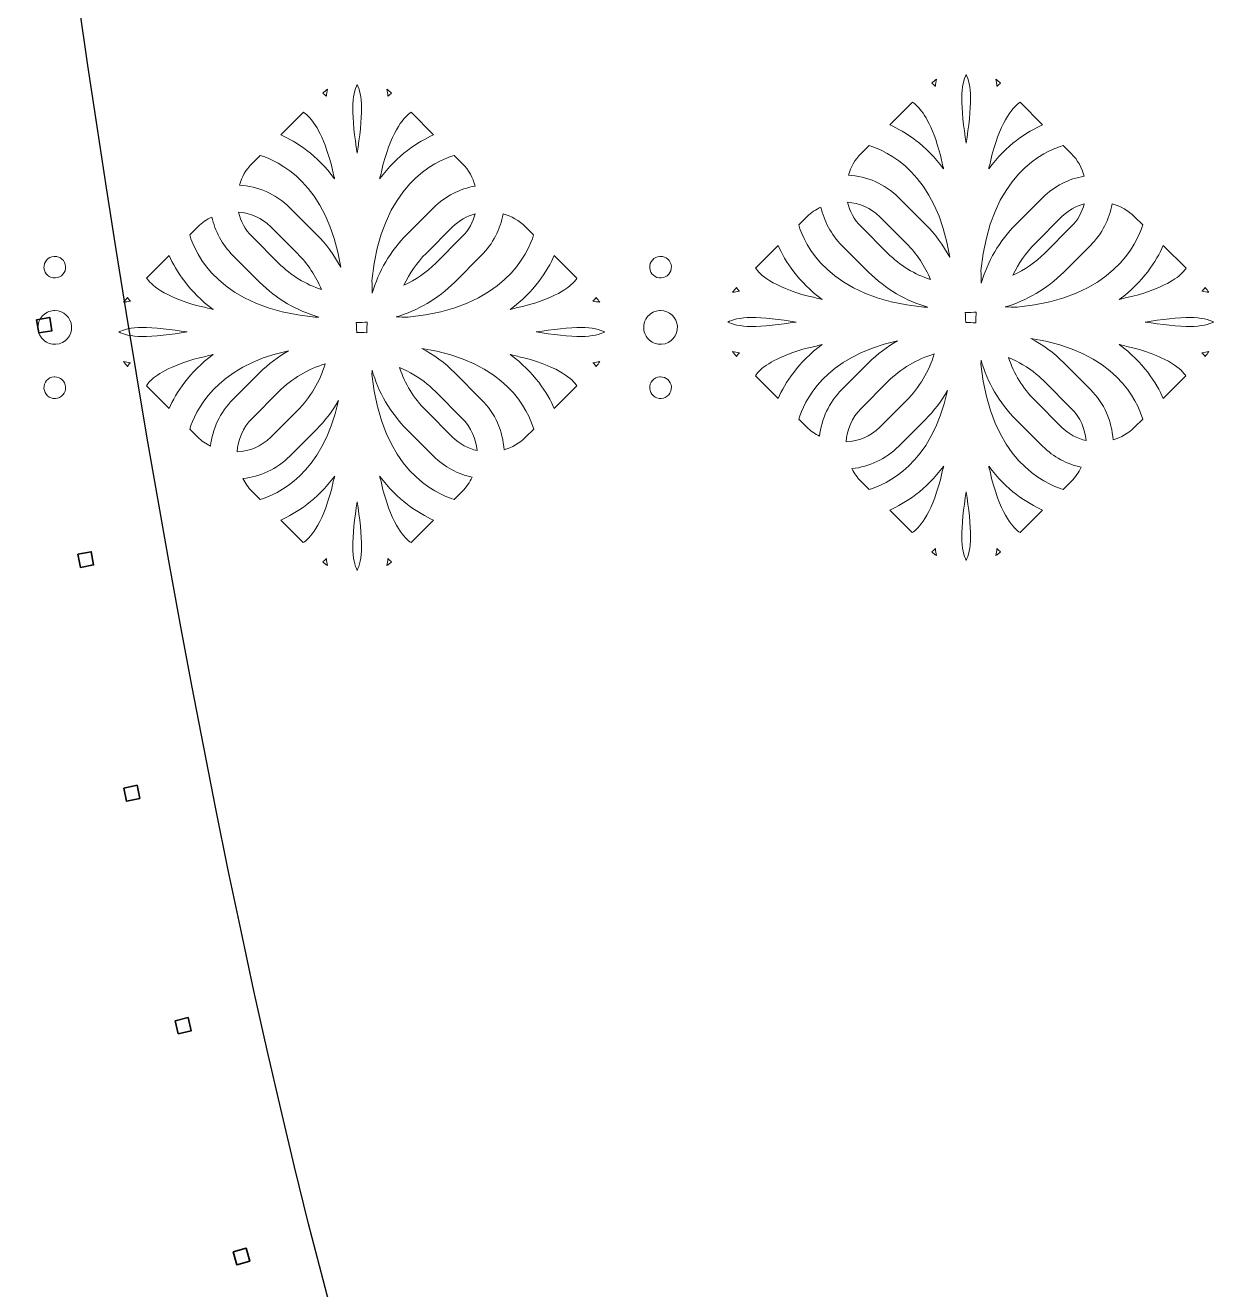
# Model space of a CAD drawing. Header units: millimetres. Extents: x 24 to 984, y -529 to -8.
# Drawn here: x 327.93 to 374.67, y -442.29 to -392.57 of the extents above; entities that cross this region are included whole.
import ezdxf

# ---------------------------------------------------------------- set-up
doc = ezdxf.new("R2010")
doc.units = ezdxf.units.MM
doc.header["$MEASUREMENT"] = 0
doc.layers.add('基本型', color=7, linetype='Continuous', lineweight=0)
doc.layers.add('腰帶', color=7, linetype='Continuous', lineweight=0)

# ---------------------------------------------------------------- blocks, each defined once
blk = doc.blocks.new('Block_1')
at = {"layer": '基本型', "color": 211, "lineweight": 30, "true_color": 0xfc41ff}
blk.add_open_spline([(106.33, -254.454), (106.33, -254.454), (114.217, -339.318), (114.217, -339.318), (114.217, -339.318), (153.339, -345.52), (153.339, -345.52), (153.339, -345.52), (146.367, -429.8), (131.679, -462.766), (131.679, -462.766), (171.075, -490.281), (238.708, -490.505), (238.708, -490.505), (238.705, -490.51), (238.705, -490.51), (238.845, -490.51), (238.982, -490.508), (239.121, -490.508), (239.26, -490.508), (239.397, -490.51), (239.536, -490.51), (239.536, -490.51), (239.533, -490.505), (239.533, -490.505), (307.166, -490.281), (346.563, -462.766), (346.563, -462.766), (331.875, -429.8), (324.55, -345.52), (324.55, -345.52), (324.55, -345.52), (364.025, -339.318), (364.025, -339.318), (364.025, -339.318), (369.794, -254.454), (369.794, -254.454)], degree=3, knots=[0, 0, 0, 0, 1, 1, 1, 2, 2, 2, 3, 3, 3, 4, 4, 4, 5, 5, 5, 6, 6, 6, 7, 7, 7, 8, 8, 8, 9, 9, 9, 10, 10, 10, 11, 11, 11, 12, 12, 12, 12], dxfattribs=at)
blk = doc.blocks.new('Block_0')
at = {"layer": '基本型', "color": 211, "lineweight": 35, "true_color": 0xfc41ff}
for points in [[(328.373, -404.15), (328.373, -404.15), (328.895, -404.062), (328.895, -404.062), (328.895, -404.062), (328.982, -404.582), (328.982, -404.582), (328.982, -404.582), (328.461, -404.67), (328.461, -404.67), (328.461, -404.67), (328.373, -404.15), (328.373, -404.15)], [(330.003, -413.369), (330.003, -413.369), (330.524, -413.273), (330.524, -413.273), (330.524, -413.273), (330.621, -413.795), (330.621, -413.795), (330.621, -413.795), (330.101, -413.892), (330.101, -413.892), (330.101, -413.892), (330.003, -413.369), (330.003, -413.369)], [(331.809, -422.567), (331.809, -422.567), (332.327, -422.459), (332.327, -422.459), (332.327, -422.459), (332.435, -422.977), (332.435, -422.977), (332.435, -422.977), (331.917, -423.085), (331.917, -423.085), (331.917, -423.085), (331.809, -422.567), (331.809, -422.567)], [(333.826, -431.716), (333.826, -431.716), (334.341, -431.594), (334.341, -431.594), (334.341, -431.594), (334.462, -432.11), (334.462, -432.11), (334.462, -432.11), (333.947, -432.231), (333.947, -432.231), (333.947, -432.231), (333.826, -431.716), (333.826, -431.716)], [(336.111, -440.803), (336.111, -440.803), (336.621, -440.664), (336.621, -440.664), (336.621, -440.664), (336.76, -441.175), (336.76, -441.175), (336.76, -441.175), (336.249, -441.314), (336.249, -441.314), (336.249, -441.314), (336.111, -440.803), (336.111, -440.803)]]:
    blk.add_open_spline(points, degree=3, knots=[0, 0, 0, 0, 1, 1, 1, 2, 2, 2, 3, 3, 3, 4, 4, 4, 4], dxfattribs=at)
at = {"layer": '基本型'}
blk.add_blockref('Block_1', (0, 0), dxfattribs=at)

msp = doc.modelspace()

# ---------------------------------------------------------------- linework, layer by layer
at = {"layer": '腰帶', "color": 84, "lineweight": 20, "true_color": 0x2caa00}
for points, knots in [([(363.77, -394.694), (363.752, -394.783), (363.737, -394.874), (363.726, -394.97), (363.72, -394.964), (363.714, -394.956), (363.708, -394.95), (363.666, -394.911), (363.625, -394.879), (363.584, -394.846), (363.644, -394.792), (363.705, -394.74), (363.77, -394.694)], [0, 0, 0, 0, 1, 1, 1, 2, 2, 2, 3, 3, 3, 4, 4, 4, 4]), ([(364.936, -394.505), (365.021, -394.678), (365.112, -395), (365.112, -395.427), (365.112, -395.869), (365.037, -396.582), (364.936, -397.202), (364.835, -396.582), (364.76, -395.869), (364.76, -395.427), (364.76, -395), (364.851, -394.678), (364.936, -394.505)], [0, 0, 0, 0, 1, 1, 1, 2, 2, 2, 3, 3, 3, 4, 4, 4, 4]), ([(366.288, -394.846), (366.247, -394.879), (366.206, -394.911), (366.164, -394.95), (366.158, -394.956), (366.152, -394.964), (366.146, -394.97), (366.135, -394.874), (366.12, -394.783), (366.102, -394.694), (366.167, -394.74), (366.228, -394.792), (366.288, -394.846)], [0, 0, 0, 0, 1, 1, 1, 2, 2, 2, 3, 3, 3, 4, 4, 4, 4]), ([(339.818, -395.086), (339.801, -395.175), (339.786, -395.267), (339.775, -395.362), (339.769, -395.356), (339.763, -395.348), (339.756, -395.342), (339.714, -395.303), (339.674, -395.272), (339.633, -395.238), (339.693, -395.184), (339.753, -395.132), (339.818, -395.086)], [0, 0, 0, 0, 1, 1, 1, 2, 2, 2, 3, 3, 3, 4, 4, 4, 4]), ([(340.985, -394.897), (341.069, -395.07), (341.161, -395.392), (341.161, -395.819), (341.161, -396.261), (341.086, -396.974), (340.985, -397.595), (340.883, -396.974), (340.808, -396.261), (340.808, -395.819), (340.808, -395.392), (340.9, -395.07), (340.985, -394.897)], [0, 0, 0, 0, 1, 1, 1, 2, 2, 2, 3, 3, 3, 4, 4, 4, 4]), ([(342.337, -395.238), (342.296, -395.272), (342.255, -395.303), (342.213, -395.342), (342.206, -395.348), (342.201, -395.356), (342.194, -395.362), (342.183, -395.267), (342.168, -395.175), (342.151, -395.086), (342.216, -395.132), (342.277, -395.184), (342.337, -395.238)], [0, 0, 0, 0, 1, 1, 1, 2, 2, 2, 3, 3, 3, 4, 4, 4, 4]), ([(362.821, -395.594), (362.869, -395.626), (362.924, -395.667), (362.983, -395.721), (363.213, -395.938), (363.601, -396.465), (363.923, -397.684), (363.956, -397.852), (363.995, -398.015), (364.039, -398.171), (364.043, -398.186), (364.046, -398.202), (364.049, -398.217), (363.354, -397.274), (362.538, -396.76), (361.929, -396.487), (361.929, -396.487), (362.821, -395.594), (362.821, -395.594)], [0, 0, 0, 0, 1, 1, 1, 2, 2, 2, 3, 3, 3, 4, 4, 4, 5, 5, 5, 6, 6, 6, 6]), ([(365.829, -398.184), (365.875, -398.023), (365.915, -397.854), (365.95, -397.68), (366.333, -396.244), (366.815, -395.758), (367.057, -395.6), (367.057, -395.6), (367.944, -396.487), (367.944, -396.487), (367.333, -396.76), (366.516, -397.274), (365.821, -398.219), (365.823, -398.207), (365.826, -398.196), (365.829, -398.184)], [0, 0, 0, 0, 1, 1, 1, 2, 2, 2, 3, 3, 3, 4, 4, 4, 5, 5, 5, 5]), ([(338.869, -395.986), (338.917, -396.018), (338.973, -396.059), (339.031, -396.113), (339.262, -396.33), (339.649, -396.857), (339.972, -398.076), (340.005, -398.244), (340.044, -398.407), (340.088, -398.563), (340.091, -398.578), (340.095, -398.594), (340.098, -398.609), (339.403, -397.666), (338.587, -397.152), (337.977, -396.879), (337.977, -396.879), (338.869, -395.986), (338.869, -395.986)], [0, 0, 0, 0, 1, 1, 1, 2, 2, 2, 3, 3, 3, 4, 4, 4, 5, 5, 5, 6, 6, 6, 6]), ([(341.877, -398.576), (341.924, -398.415), (341.964, -398.246), (341.998, -398.073), (342.381, -396.636), (342.863, -396.15), (343.105, -395.992), (343.105, -395.992), (343.992, -396.879), (343.992, -396.879), (343.382, -397.152), (342.565, -397.666), (341.869, -398.612), (341.872, -398.599), (341.875, -398.588), (341.877, -398.576)], [0, 0, 0, 0, 1, 1, 1, 2, 2, 2, 3, 3, 3, 4, 4, 4, 5, 5, 5, 5]), ([(339.382, -400.794), (339.382, -400.794), (338.336, -399.748), (338.336, -399.748), (337.784, -399.197), (337.075, -398.901), (336.352, -398.854), (336.445, -398.545), (336.605, -398.251), (336.849, -398.007), (336.849, -398.007), (337.165, -397.691), (337.165, -397.691), (337.856, -397.898), (339.834, -398.779), (340.336, -402.084), (340.087, -401.614), (339.768, -401.18), (339.382, -400.794)], [0, 0, 0, 0, 1, 1, 1, 2, 2, 2, 3, 3, 3, 4, 4, 4, 5, 5, 5, 6, 6, 6, 6]), ([(344.803, -397.689), (344.803, -397.689), (345.12, -398.007), (345.12, -398.007), (345.375, -398.262), (345.539, -398.57), (345.629, -398.895), (345.029, -399.002), (344.453, -399.285), (343.99, -399.748), (343.99, -399.748), (342.944, -400.794), (342.944, -400.794), (342.29, -401.448), (341.827, -402.243), (341.576, -403.112), (341.574, -402.944), (341.57, -402.78), (341.566, -402.617), (341.923, -398.847), (344.071, -397.902), (344.803, -397.689)], [0, 0, 0, 0, 1, 1, 1, 2, 2, 2, 3, 3, 3, 4, 4, 4, 5, 5, 5, 6, 6, 6, 7, 7, 7, 7]), ([(363.333, -400.402), (363.333, -400.402), (362.287, -399.356), (362.287, -399.356), (361.736, -398.805), (361.026, -398.509), (360.303, -398.462), (360.397, -398.152), (360.556, -397.859), (360.801, -397.615), (360.801, -397.615), (361.116, -397.299), (361.116, -397.299), (361.808, -397.506), (363.786, -398.387), (364.288, -401.692), (364.039, -401.222), (363.719, -400.788), (363.333, -400.402)], [0, 0, 0, 0, 1, 1, 1, 2, 2, 2, 3, 3, 3, 4, 4, 4, 5, 5, 5, 6, 6, 6, 6]), ([(368.754, -397.297), (368.754, -397.297), (369.071, -397.615), (369.071, -397.615), (369.326, -397.869), (369.49, -398.178), (369.581, -398.503), (368.98, -398.609), (368.405, -398.893), (367.942, -399.356), (367.942, -399.356), (366.895, -400.402), (366.895, -400.402), (366.241, -401.056), (365.778, -401.851), (365.528, -402.719), (365.525, -402.552), (365.522, -402.388), (365.517, -402.225), (365.875, -398.455), (368.022, -397.51), (368.754, -397.297)], [0, 0, 0, 0, 1, 1, 1, 2, 2, 2, 3, 3, 3, 4, 4, 4, 5, 5, 5, 6, 6, 6, 7, 7, 7, 7]), ([(358.667, -400.104), (358.833, -399.938), (359.024, -399.815), (359.225, -399.719), (359.347, -400.274), (359.621, -400.803), (360.052, -401.234), (360.052, -401.234), (361.099, -402.281), (361.099, -402.281), (361.77, -402.952), (362.576, -403.409), (363.43, -403.654), (363.378, -403.655), (363.328, -403.657), (363.277, -403.658), (359.508, -403.301), (358.563, -401.154), (358.35, -400.421), (358.35, -400.421), (358.667, -400.104), (358.667, -400.104)], [0, 0, 0, 0, 1, 1, 1, 2, 2, 2, 3, 3, 3, 4, 4, 4, 5, 5, 5, 6, 6, 6, 7, 7, 7, 7]), ([(360.27, -399.527), (360.733, -399.565), (361.186, -399.751), (361.539, -400.104), (361.539, -400.104), (362.585, -401.151), (362.585, -401.151), (362.998, -401.564), (363.318, -402.047), (363.534, -402.575), (362.917, -402.367), (362.337, -402.023), (361.847, -401.532), (361.847, -401.532), (360.801, -400.486), (360.801, -400.486), (360.527, -400.212), (360.355, -399.878), (360.27, -399.527)], [0, 0, 0, 0, 1, 1, 1, 2, 2, 2, 3, 3, 3, 4, 4, 4, 5, 5, 5, 6, 6, 6, 6]), ([(370.673, -399.595), (370.998, -399.686), (371.306, -399.85), (371.561, -400.104), (371.561, -400.104), (371.877, -400.42), (371.877, -400.42), (371.659, -401.147), (370.696, -403.3), (366.946, -403.658), (366.788, -403.654), (366.629, -403.65), (366.466, -403.648), (367.312, -403.401), (368.108, -402.946), (368.773, -402.281), (368.773, -402.281), (369.82, -401.234), (369.82, -401.234), (370.283, -400.771), (370.566, -400.196), (370.673, -399.595)], [0, 0, 0, 0, 1, 1, 1, 2, 2, 2, 3, 3, 3, 4, 4, 4, 5, 5, 5, 6, 6, 6, 7, 7, 7, 7]), ([(369.071, -400.486), (369.071, -400.486), (368.025, -401.532), (368.025, -401.532), (367.653, -401.905), (367.228, -402.19), (366.776, -402.4), (366.988, -401.941), (367.277, -401.517), (367.644, -401.151), (367.644, -401.151), (368.69, -400.104), (368.69, -400.104), (368.946, -399.848), (369.256, -399.684), (369.582, -399.594), (369.492, -399.92), (369.327, -400.23), (369.071, -400.486)], [0, 0, 0, 0, 1, 1, 1, 2, 2, 2, 3, 3, 3, 4, 4, 4, 5, 5, 5, 6, 6, 6, 6]), ([(334.716, -400.496), (334.882, -400.33), (335.073, -400.207), (335.273, -400.111), (335.396, -400.666), (335.67, -401.195), (336.101, -401.626), (336.101, -401.626), (337.147, -402.673), (337.147, -402.673), (337.819, -403.344), (338.624, -403.801), (339.478, -404.046), (339.427, -404.047), (339.377, -404.049), (339.326, -404.05), (335.556, -403.693), (334.612, -401.546), (334.399, -400.813), (334.399, -400.813), (334.716, -400.496), (334.716, -400.496)], [0, 0, 0, 0, 1, 1, 1, 2, 2, 2, 3, 3, 3, 4, 4, 4, 5, 5, 5, 6, 6, 6, 7, 7, 7, 7]), ([(336.319, -399.919), (336.781, -399.957), (337.234, -400.143), (337.587, -400.496), (337.587, -400.496), (338.634, -401.543), (338.634, -401.543), (339.047, -401.956), (339.366, -402.44), (339.582, -402.967), (338.966, -402.759), (338.386, -402.415), (337.896, -401.924), (337.896, -401.924), (336.849, -400.878), (336.849, -400.878), (336.576, -400.604), (336.403, -400.27), (336.319, -399.919)], [0, 0, 0, 0, 1, 1, 1, 2, 2, 2, 3, 3, 3, 4, 4, 4, 5, 5, 5, 6, 6, 6, 6]), ([(346.721, -399.987), (347.046, -400.078), (347.355, -400.242), (347.61, -400.496), (347.61, -400.496), (347.926, -400.812), (347.926, -400.812), (347.707, -401.539), (346.745, -403.692), (342.995, -404.05), (342.837, -404.046), (342.678, -404.043), (342.515, -404.04), (343.36, -403.793), (344.157, -403.338), (344.822, -402.673), (344.822, -402.673), (345.868, -401.626), (345.868, -401.626), (346.331, -401.163), (346.615, -400.588), (346.721, -399.987)], [0, 0, 0, 0, 1, 1, 1, 2, 2, 2, 3, 3, 3, 4, 4, 4, 5, 5, 5, 6, 6, 6, 7, 7, 7, 7]), ([(345.12, -400.878), (345.12, -400.878), (344.074, -401.924), (344.074, -401.924), (343.702, -402.297), (343.277, -402.583), (342.825, -402.792), (343.037, -402.333), (343.325, -401.909), (343.692, -401.543), (343.692, -401.543), (344.738, -400.496), (344.738, -400.496), (344.994, -400.24), (345.304, -400.076), (345.63, -399.986), (345.54, -400.312), (345.376, -400.622), (345.12, -400.878)], [0, 0, 0, 0, 1, 1, 1, 2, 2, 2, 3, 3, 3, 4, 4, 4, 5, 5, 5, 6, 6, 6, 6]), ([(357.539, -401.232), (357.813, -401.842), (358.327, -402.659), (359.272, -403.355), (359.26, -403.352), (359.249, -403.35), (359.237, -403.347), (359.076, -403.301), (358.907, -403.261), (358.733, -403.226), (357.296, -402.843), (356.811, -402.361), (356.652, -402.119), (356.652, -402.119), (357.539, -401.232), (357.539, -401.232)], [0, 0, 0, 0, 1, 1, 1, 2, 2, 2, 3, 3, 3, 4, 4, 4, 5, 5, 5, 5]), ([(372.689, -401.232), (372.689, -401.232), (373.582, -402.124), (373.582, -402.124), (373.55, -402.172), (373.509, -402.228), (373.454, -402.286), (373.237, -402.517), (372.711, -402.904), (371.491, -403.227), (371.324, -403.26), (371.161, -403.299), (371.005, -403.343), (370.99, -403.346), (370.974, -403.35), (370.958, -403.353), (371.902, -402.658), (372.416, -401.842), (372.689, -401.232)], [0, 0, 0, 0, 1, 1, 1, 2, 2, 2, 3, 3, 3, 4, 4, 4, 5, 5, 5, 6, 6, 6, 6]), ([(329.065, -401.659), (329.075, -401.658), (329.084, -401.658), (329.094, -401.658), (329.197, -401.658), (329.296, -401.695), (329.374, -401.764), (329.46, -401.839), (329.511, -401.943), (329.518, -402.056), (329.526, -402.17), (329.489, -402.28), (329.413, -402.365), (329.338, -402.451), (329.235, -402.502), (329.121, -402.509), (328.88, -402.523), (328.683, -402.346), (328.668, -402.112), (328.653, -401.877), (328.831, -401.674), (329.065, -401.659)], [0, 0, 0, 0, 1, 1, 1, 2, 2, 2, 3, 3, 3, 4, 4, 4, 5, 5, 5, 6, 6, 6, 7, 7, 7, 7]), ([(333.588, -401.624), (333.861, -402.234), (334.376, -403.051), (335.321, -403.747), (335.309, -403.744), (335.297, -403.742), (335.285, -403.739), (335.124, -403.693), (334.955, -403.653), (334.782, -403.618), (333.345, -403.235), (332.86, -402.753), (332.701, -402.511), (332.701, -402.511), (333.588, -401.624), (333.588, -401.624)], [0, 0, 0, 0, 1, 1, 1, 2, 2, 2, 3, 3, 3, 4, 4, 4, 5, 5, 5, 5]), ([(348.738, -401.624), (348.738, -401.624), (349.63, -402.516), (349.63, -402.516), (349.598, -402.564), (349.558, -402.62), (349.503, -402.678), (349.286, -402.909), (348.76, -403.297), (347.54, -403.619), (347.373, -403.652), (347.209, -403.691), (347.054, -403.735), (347.038, -403.739), (347.023, -403.742), (347.007, -403.745), (347.951, -403.05), (348.464, -402.234), (348.738, -401.624)], [0, 0, 0, 0, 1, 1, 1, 2, 2, 2, 3, 3, 3, 4, 4, 4, 5, 5, 5, 6, 6, 6, 6]), ([(352.888, -401.659), (352.898, -401.658), (352.907, -401.658), (352.917, -401.658), (353.02, -401.658), (353.119, -401.695), (353.197, -401.764), (353.283, -401.839), (353.334, -401.943), (353.341, -402.056), (353.348, -402.17), (353.311, -402.28), (353.236, -402.365), (353.161, -402.451), (353.057, -402.502), (352.944, -402.509), (352.703, -402.523), (352.506, -402.346), (352.491, -402.112), (352.475, -401.877), (352.653, -401.674), (352.888, -401.659)], [0, 0, 0, 0, 1, 1, 1, 2, 2, 2, 3, 3, 3, 4, 4, 4, 5, 5, 5, 6, 6, 6, 7, 7, 7, 7]), ([(355.899, -402.888), (355.932, -402.929), (355.964, -402.97), (356.003, -403.012), (356.009, -403.018), (356.017, -403.024), (356.023, -403.03), (355.928, -403.041), (355.836, -403.056), (355.748, -403.073), (355.793, -403.009), (355.845, -402.948), (355.899, -402.888)], [0, 0, 0, 0, 1, 1, 1, 2, 2, 2, 3, 3, 3, 4, 4, 4, 4]), ([(374.225, -403.012), (374.265, -402.97), (374.296, -402.929), (374.33, -402.888), (374.383, -402.948), (374.436, -403.009), (374.481, -403.073), (374.392, -403.056), (374.301, -403.041), (374.206, -403.03), (374.212, -403.024), (374.219, -403.018), (374.225, -403.012)], [0, 0, 0, 0, 1, 1, 1, 2, 2, 2, 3, 3, 3, 4, 4, 4, 4]), ([(331.948, -403.28), (331.981, -403.321), (332.012, -403.362), (332.052, -403.404), (332.058, -403.41), (332.065, -403.416), (332.072, -403.422), (331.976, -403.433), (331.885, -403.448), (331.796, -403.465), (331.842, -403.401), (331.894, -403.34), (331.948, -403.28)], [0, 0, 0, 0, 1, 1, 1, 2, 2, 2, 3, 3, 3, 4, 4, 4, 4]), ([(350.274, -403.404), (350.313, -403.362), (350.345, -403.321), (350.378, -403.28), (350.432, -403.34), (350.484, -403.401), (350.53, -403.465), (350.441, -403.448), (350.35, -403.433), (350.254, -403.422), (350.26, -403.416), (350.268, -403.41), (350.274, -403.404)], [0, 0, 0, 0, 1, 1, 1, 2, 2, 2, 3, 3, 3, 4, 4, 4, 4]), ([(329.136, -405.115), (328.961, -405.128), (328.789, -405.068), (328.656, -404.952), (328.522, -404.835), (328.443, -404.673), (328.432, -404.496), (328.42, -404.319), (328.478, -404.149), (328.595, -404.016), (328.712, -403.883), (328.873, -403.803), (329.05, -403.792), (329.064, -403.791), (329.079, -403.79), (329.093, -403.79), (329.44, -403.79), (329.732, -404.06), (329.755, -404.41), (329.779, -404.775), (329.501, -405.091), (329.136, -405.115)], [0, 0, 0, 0, 1, 1, 1, 2, 2, 2, 3, 3, 3, 4, 4, 4, 5, 5, 5, 6, 6, 6, 7, 7, 7, 7]), ([(352.959, -405.115), (352.783, -405.128), (352.611, -405.068), (352.478, -404.952), (352.345, -404.835), (352.266, -404.673), (352.254, -404.496), (352.242, -404.319), (352.301, -404.149), (352.417, -404.016), (352.534, -403.883), (352.696, -403.803), (352.873, -403.792), (352.887, -403.791), (352.901, -403.79), (352.916, -403.79), (353.262, -403.79), (353.555, -404.06), (353.577, -404.41), (353.601, -404.775), (353.324, -405.091), (352.959, -405.115)], [0, 0, 0, 0, 1, 1, 1, 2, 2, 2, 3, 3, 3, 4, 4, 4, 5, 5, 5, 6, 6, 6, 7, 7, 7, 7]), ([(355.557, -404.24), (355.73, -404.155), (356.052, -404.063), (356.48, -404.063), (356.921, -404.063), (357.635, -404.138), (358.255, -404.24), (357.635, -404.341), (356.921, -404.416), (356.48, -404.416), (356.052, -404.416), (355.73, -404.325), (355.557, -404.24)], [0, 0, 0, 0, 1, 1, 1, 2, 2, 2, 3, 3, 3, 4, 4, 4, 4]), ([(365.313, -404.273), (365.181, -404.264), (365.049, -404.256), (364.916, -404.256), (364.916, -404.251), (364.917, -404.245), (364.917, -404.24), (364.917, -404.114), (364.907, -403.99), (364.899, -403.866), (364.911, -403.866), (364.924, -403.868), (364.936, -403.868), (365.068, -403.868), (365.199, -403.858), (365.33, -403.849), (365.321, -403.979), (365.312, -404.108), (365.312, -404.24), (365.312, -404.251), (365.313, -404.262), (365.313, -404.273)], [0, 0, 0, 0, 1, 1, 1, 2, 2, 2, 3, 3, 3, 4, 4, 4, 5, 5, 5, 6, 6, 6, 7, 7, 7, 7]), ([(373.749, -404.416), (373.307, -404.416), (372.594, -404.341), (371.973, -404.24), (372.594, -404.138), (373.307, -404.063), (373.749, -404.063), (374.176, -404.063), (374.498, -404.155), (374.671, -404.24), (374.498, -404.325), (374.176, -404.416), (373.749, -404.416)], [0, 0, 0, 0, 1, 1, 1, 2, 2, 2, 3, 3, 3, 4, 4, 4, 4]), ([(331.606, -404.632), (331.779, -404.547), (332.101, -404.455), (332.528, -404.455), (332.97, -404.455), (333.683, -404.531), (334.304, -404.632), (333.683, -404.733), (332.97, -404.808), (332.528, -404.808), (332.101, -404.808), (331.779, -404.717), (331.606, -404.632)], [0, 0, 0, 0, 1, 1, 1, 2, 2, 2, 3, 3, 3, 4, 4, 4, 4]), ([(341.362, -404.665), (341.23, -404.656), (341.097, -404.648), (340.965, -404.648), (340.965, -404.643), (340.966, -404.637), (340.966, -404.632), (340.966, -404.506), (340.956, -404.382), (340.948, -404.258), (340.96, -404.258), (340.972, -404.26), (340.985, -404.26), (341.116, -404.26), (341.248, -404.25), (341.379, -404.241), (341.37, -404.371), (341.36, -404.5), (341.36, -404.632), (341.36, -404.643), (341.362, -404.654), (341.362, -404.665)], [0, 0, 0, 0, 1, 1, 1, 2, 2, 2, 3, 3, 3, 4, 4, 4, 5, 5, 5, 6, 6, 6, 7, 7, 7, 7]), ([(349.797, -404.808), (349.356, -404.808), (348.642, -404.733), (348.022, -404.632), (348.642, -404.531), (349.356, -404.455), (349.797, -404.455), (350.225, -404.455), (350.547, -404.547), (350.72, -404.632), (350.547, -404.717), (350.225, -404.808), (349.797, -404.808)], [0, 0, 0, 0, 1, 1, 1, 2, 2, 2, 3, 3, 3, 4, 4, 4, 4]), ([(357.539, -407.247), (357.539, -407.247), (356.647, -406.355), (356.647, -406.355), (356.679, -406.307), (356.719, -406.251), (356.774, -406.193), (356.991, -405.963), (357.518, -405.575), (358.737, -405.253), (358.904, -405.219), (359.068, -405.181), (359.223, -405.136), (359.239, -405.133), (359.254, -405.13), (359.27, -405.126), (358.326, -405.822), (357.813, -406.638), (357.539, -407.247)], [0, 0, 0, 0, 1, 1, 1, 2, 2, 2, 3, 3, 3, 4, 4, 4, 5, 5, 5, 6, 6, 6, 6]), ([(359.17, -408.732), (358.99, -408.638), (358.818, -408.526), (358.667, -408.375), (358.667, -408.375), (358.351, -408.059), (358.351, -408.059), (358.548, -407.405), (359.347, -405.598), (362.234, -404.98), (361.829, -405.213), (361.445, -405.496), (361.099, -405.842), (361.099, -405.842), (360.052, -406.889), (360.052, -406.889), (359.537, -407.404), (359.244, -408.058), (359.17, -408.732)], [0, 0, 0, 0, 1, 1, 1, 2, 2, 2, 3, 3, 3, 4, 4, 4, 5, 5, 5, 6, 6, 6, 6]), ([(371.561, -408.375), (371.317, -408.62), (371.023, -408.779), (370.713, -408.873), (370.667, -408.15), (370.371, -407.44), (369.82, -406.889), (369.82, -406.889), (368.773, -405.842), (368.773, -405.842), (368.382, -405.451), (367.944, -405.132), (367.478, -404.885), (370.81, -405.383), (371.676, -407.361), (371.878, -408.058), (371.878, -408.058), (371.561, -408.375), (371.561, -408.375)], [0, 0, 0, 0, 1, 1, 1, 2, 2, 2, 3, 3, 3, 4, 4, 4, 5, 5, 5, 6, 6, 6, 6]), ([(372.689, -407.247), (372.416, -406.637), (371.901, -405.82), (370.956, -405.124), (370.969, -405.127), (370.98, -405.13), (370.992, -405.133), (371.153, -405.179), (371.322, -405.219), (371.495, -405.254), (372.932, -405.636), (373.417, -406.118), (373.576, -406.361), (373.576, -406.361), (372.689, -407.247), (372.689, -407.247)], [0, 0, 0, 0, 1, 1, 1, 2, 2, 2, 3, 3, 3, 4, 4, 4, 5, 5, 5, 5]), ([(333.588, -407.639), (333.588, -407.639), (332.696, -406.747), (332.696, -406.747), (332.728, -406.699), (332.768, -406.643), (332.823, -406.585), (333.04, -406.355), (333.566, -405.967), (334.786, -405.645), (334.953, -405.611), (335.116, -405.573), (335.272, -405.528), (335.287, -405.525), (335.303, -405.522), (335.319, -405.518), (334.375, -406.214), (333.861, -407.03), (333.588, -407.639)], [0, 0, 0, 0, 1, 1, 1, 2, 2, 2, 3, 3, 3, 4, 4, 4, 5, 5, 5, 6, 6, 6, 6]), ([(335.218, -409.124), (335.039, -409.03), (334.867, -408.918), (334.716, -408.767), (334.716, -408.767), (334.4, -408.451), (334.4, -408.451), (334.597, -407.797), (335.395, -405.99), (338.282, -405.372), (337.877, -405.605), (337.493, -405.888), (337.147, -406.234), (337.147, -406.234), (336.101, -407.281), (336.101, -407.281), (335.586, -407.796), (335.293, -408.45), (335.218, -409.124)], [0, 0, 0, 0, 1, 1, 1, 2, 2, 2, 3, 3, 3, 4, 4, 4, 5, 5, 5, 6, 6, 6, 6]), ([(347.61, -408.767), (347.365, -409.012), (347.072, -409.171), (346.762, -409.265), (346.715, -408.542), (346.42, -407.832), (345.868, -407.281), (345.868, -407.281), (344.822, -406.234), (344.822, -406.234), (344.43, -405.843), (343.992, -405.524), (343.526, -405.277), (346.858, -405.775), (347.724, -407.753), (347.927, -408.45), (347.927, -408.45), (347.61, -408.767), (347.61, -408.767)], [0, 0, 0, 0, 1, 1, 1, 2, 2, 2, 3, 3, 3, 4, 4, 4, 5, 5, 5, 6, 6, 6, 6]), ([(348.738, -407.639), (348.464, -407.029), (347.95, -406.212), (347.005, -405.517), (347.017, -405.519), (347.028, -405.522), (347.041, -405.525), (347.201, -405.571), (347.371, -405.611), (347.544, -405.646), (348.98, -406.028), (349.466, -406.51), (349.625, -406.753), (349.625, -406.753), (348.738, -407.639), (348.738, -407.639)], [0, 0, 0, 0, 1, 1, 1, 2, 2, 2, 3, 3, 3, 4, 4, 4, 5, 5, 5, 5]), ([(356.003, -405.468), (355.964, -405.51), (355.932, -405.551), (355.899, -405.592), (355.845, -405.532), (355.793, -405.471), (355.748, -405.406), (355.837, -405.424), (355.928, -405.439), (356.023, -405.449), (356.017, -405.456), (356.009, -405.462), (356.003, -405.468)], [0, 0, 0, 0, 1, 1, 1, 2, 2, 2, 3, 3, 3, 4, 4, 4, 4]), ([(360.801, -407.637), (360.801, -407.637), (361.847, -406.591), (361.847, -406.591), (362.375, -406.063), (363.006, -405.699), (363.676, -405.498), (363.473, -406.184), (363.102, -406.811), (362.585, -407.329), (362.585, -407.329), (361.539, -408.375), (361.539, -408.375), (361.172, -408.741), (360.699, -408.93), (360.218, -408.957), (360.245, -408.477), (360.434, -408.003), (360.801, -407.637)], [0, 0, 0, 0, 1, 1, 1, 2, 2, 2, 3, 3, 3, 4, 4, 4, 5, 5, 5, 6, 6, 6, 6]), ([(368.69, -408.375), (368.69, -408.375), (367.644, -407.329), (367.644, -407.329), (367.163, -406.848), (366.813, -406.271), (366.602, -405.642), (366.988, -405.801), (367.357, -406.017), (367.694, -406.291), (367.808, -406.384), (367.919, -406.484), (368.025, -406.591), (368.025, -406.591), (369.071, -407.637), (369.071, -407.637), (369.425, -407.99), (369.611, -408.443), (369.649, -408.906), (369.298, -408.821), (368.963, -408.649), (368.69, -408.375)], [0, 0, 0, 0, 1, 1, 1, 2, 2, 2, 3, 3, 3, 4, 4, 4, 5, 5, 5, 6, 6, 6, 7, 7, 7, 7]), ([(374.33, -405.592), (374.296, -405.551), (374.265, -405.51), (374.225, -405.468), (374.219, -405.462), (374.212, -405.456), (374.206, -405.449), (374.301, -405.439), (374.392, -405.424), (374.481, -405.406), (374.435, -405.471), (374.383, -405.532), (374.33, -405.592)], [0, 0, 0, 0, 1, 1, 1, 2, 2, 2, 3, 3, 3, 4, 4, 4, 4]), ([(332.052, -405.86), (332.012, -405.902), (331.981, -405.943), (331.948, -405.984), (331.894, -405.924), (331.842, -405.863), (331.796, -405.798), (331.885, -405.816), (331.976, -405.831), (332.072, -405.841), (332.065, -405.848), (332.058, -405.854), (332.052, -405.86)], [0, 0, 0, 0, 1, 1, 1, 2, 2, 2, 3, 3, 3, 4, 4, 4, 4]), ([(336.849, -408.029), (336.849, -408.029), (337.896, -406.983), (337.896, -406.983), (338.424, -406.455), (339.055, -406.091), (339.725, -405.89), (339.521, -406.576), (339.151, -407.203), (338.634, -407.721), (338.634, -407.721), (337.587, -408.767), (337.587, -408.767), (337.221, -409.134), (336.747, -409.323), (336.267, -409.35), (336.294, -408.869), (336.483, -408.395), (336.849, -408.029)], [0, 0, 0, 0, 1, 1, 1, 2, 2, 2, 3, 3, 3, 4, 4, 4, 5, 5, 5, 6, 6, 6, 6]), ([(345.12, -410.901), (345.12, -410.901), (344.804, -411.216), (344.804, -411.216), (344.077, -410.998), (341.924, -410.035), (341.566, -406.285), (341.568, -406.233), (341.569, -406.182), (341.571, -406.129), (341.819, -407.006), (342.284, -407.809), (342.944, -408.469), (342.944, -408.469), (343.99, -409.516), (343.99, -409.516), (344.421, -409.947), (344.95, -410.221), (345.505, -410.343), (345.409, -410.543), (345.286, -410.734), (345.12, -410.901)], [0, 0, 0, 0, 1, 1, 1, 2, 2, 2, 3, 3, 3, 4, 4, 4, 5, 5, 5, 6, 6, 6, 7, 7, 7, 7]), ([(344.738, -408.767), (344.738, -408.767), (343.692, -407.721), (343.692, -407.721), (343.211, -407.24), (342.861, -406.663), (342.65, -406.034), (343.037, -406.193), (343.406, -406.409), (343.742, -406.683), (343.857, -406.776), (343.967, -406.876), (344.074, -406.983), (344.074, -406.983), (345.12, -408.029), (345.12, -408.029), (345.473, -408.382), (345.66, -408.835), (345.698, -409.298), (345.346, -409.213), (345.012, -409.041), (344.738, -408.767)], [0, 0, 0, 0, 1, 1, 1, 2, 2, 2, 3, 3, 3, 4, 4, 4, 5, 5, 5, 6, 6, 6, 7, 7, 7, 7]), ([(350.378, -405.984), (350.345, -405.943), (350.313, -405.902), (350.274, -405.86), (350.268, -405.854), (350.26, -405.848), (350.254, -405.841), (350.349, -405.831), (350.441, -405.816), (350.529, -405.798), (350.484, -405.863), (350.432, -405.924), (350.378, -405.984)], [0, 0, 0, 0, 1, 1, 1, 2, 2, 2, 3, 3, 3, 4, 4, 4, 4]), ([(369.071, -410.508), (369.071, -410.508), (368.756, -410.824), (368.756, -410.824), (368.028, -410.606), (365.876, -409.643), (365.518, -405.893), (365.519, -405.841), (365.521, -405.79), (365.522, -405.737), (365.771, -406.614), (366.236, -407.417), (366.895, -408.077), (366.895, -408.077), (367.942, -409.124), (367.942, -409.124), (368.373, -409.555), (368.901, -409.829), (369.457, -409.951), (369.36, -410.151), (369.237, -410.342), (369.071, -410.508)], [0, 0, 0, 0, 1, 1, 1, 2, 2, 2, 3, 3, 3, 4, 4, 4, 5, 5, 5, 6, 6, 6, 7, 7, 7, 7]), ([(329.413, -407.103), (329.338, -407.189), (329.235, -407.24), (329.121, -407.248), (328.88, -407.265), (328.683, -407.084), (328.668, -406.85), (328.653, -406.616), (328.831, -406.413), (329.065, -406.397), (329.075, -406.396), (329.084, -406.396), (329.094, -406.396), (329.197, -406.396), (329.296, -406.433), (329.374, -406.502), (329.46, -406.577), (329.511, -406.681), (329.518, -406.795), (329.526, -406.908), (329.489, -407.018), (329.413, -407.103)], [0, 0, 0, 0, 1, 1, 1, 2, 2, 2, 3, 3, 3, 4, 4, 4, 5, 5, 5, 6, 6, 6, 7, 7, 7, 7]), ([(353.236, -407.103), (353.161, -407.189), (353.057, -407.24), (352.944, -407.248), (352.703, -407.265), (352.506, -407.084), (352.491, -406.85), (352.475, -406.616), (352.653, -406.413), (352.888, -406.397), (352.898, -406.396), (352.907, -406.396), (352.917, -406.396), (353.02, -406.396), (353.119, -406.433), (353.197, -406.502), (353.283, -406.577), (353.334, -406.681), (353.341, -406.795), (353.348, -406.908), (353.311, -407.018), (353.236, -407.103)], [0, 0, 0, 0, 1, 1, 1, 2, 2, 2, 3, 3, 3, 4, 4, 4, 5, 5, 5, 6, 6, 6, 7, 7, 7, 7]), ([(361.118, -410.826), (361.118, -410.826), (360.801, -410.508), (360.801, -410.508), (360.65, -410.358), (360.537, -410.186), (360.444, -410.006), (361.118, -409.932), (361.772, -409.639), (362.287, -409.124), (362.287, -409.124), (363.333, -408.077), (363.333, -408.077), (363.677, -407.733), (363.964, -407.348), (364.2, -406.937), (363.586, -409.848), (361.778, -410.634), (361.118, -410.826)], [0, 0, 0, 0, 1, 1, 1, 2, 2, 2, 3, 3, 3, 4, 4, 4, 5, 5, 5, 6, 6, 6, 6]), ([(337.166, -411.218), (337.166, -411.218), (336.849, -410.901), (336.849, -410.901), (336.699, -410.75), (336.586, -410.578), (336.493, -410.398), (337.166, -410.324), (337.82, -410.031), (338.336, -409.516), (338.336, -409.516), (339.382, -408.469), (339.382, -408.469), (339.726, -408.125), (340.012, -407.74), (340.248, -407.329), (339.635, -410.24), (337.826, -411.026), (337.166, -411.218)], [0, 0, 0, 0, 1, 1, 1, 2, 2, 2, 3, 3, 3, 4, 4, 4, 5, 5, 5, 6, 6, 6, 6]), ([(364.043, -409.939), (363.997, -410.1), (363.957, -410.269), (363.922, -410.442), (363.539, -411.879), (363.057, -412.365), (362.815, -412.523), (362.815, -412.523), (361.928, -411.636), (361.928, -411.636), (362.539, -411.363), (363.356, -410.849), (364.051, -409.904), (364.049, -409.916), (364.046, -409.927), (364.043, -409.939)], [0, 0, 0, 0, 1, 1, 1, 2, 2, 2, 3, 3, 3, 4, 4, 4, 5, 5, 5, 5]), ([(367.057, -412.523), (366.815, -412.365), (366.333, -411.879), (365.95, -410.442), (365.915, -410.269), (365.875, -410.1), (365.829, -409.939), (365.826, -409.927), (365.823, -409.916), (365.821, -409.904), (366.516, -410.849), (367.333, -411.363), (367.944, -411.636), (367.944, -411.636), (367.057, -412.523), (367.057, -412.523)], [0, 0, 0, 0, 1, 1, 1, 2, 2, 2, 3, 3, 3, 4, 4, 4, 5, 5, 5, 5]), ([(340.092, -410.331), (340.046, -410.492), (340.005, -410.661), (339.971, -410.834), (339.588, -412.271), (339.106, -412.757), (338.864, -412.915), (338.864, -412.915), (337.977, -412.028), (337.977, -412.028), (338.587, -411.755), (339.404, -411.241), (340.1, -410.296), (340.097, -410.308), (340.094, -410.319), (340.092, -410.331)], [0, 0, 0, 0, 1, 1, 1, 2, 2, 2, 3, 3, 3, 4, 4, 4, 5, 5, 5, 5]), ([(343.106, -412.915), (342.863, -412.757), (342.381, -412.271), (341.998, -410.834), (341.964, -410.661), (341.924, -410.492), (341.877, -410.331), (341.875, -410.319), (341.872, -410.308), (341.869, -410.296), (342.565, -411.241), (343.382, -411.755), (343.992, -412.028), (343.992, -412.028), (343.106, -412.915), (343.106, -412.915)], [0, 0, 0, 0, 1, 1, 1, 2, 2, 2, 3, 3, 3, 4, 4, 4, 5, 5, 5, 5]), ([(364.936, -413.618), (364.851, -413.445), (364.76, -413.123), (364.76, -412.696), (364.76, -412.254), (364.835, -411.541), (364.936, -410.92), (365.037, -411.541), (365.112, -412.254), (365.112, -412.696), (365.112, -413.123), (365.021, -413.445), (364.936, -413.618)], [0, 0, 0, 0, 1, 1, 1, 2, 2, 2, 3, 3, 3, 4, 4, 4, 4]), ([(340.985, -414.01), (340.9, -413.837), (340.808, -413.515), (340.808, -413.088), (340.808, -412.646), (340.883, -411.933), (340.985, -411.313), (341.086, -411.933), (341.161, -412.646), (341.161, -413.088), (341.161, -413.515), (341.069, -413.837), (340.985, -414.01)], [0, 0, 0, 0, 1, 1, 1, 2, 2, 2, 3, 3, 3, 4, 4, 4, 4]), ([(363.585, -413.277), (363.626, -413.244), (363.666, -413.212), (363.708, -413.173), (363.714, -413.167), (363.72, -413.159), (363.726, -413.153), (363.737, -413.248), (363.752, -413.339), (363.769, -413.428), (363.705, -413.383), (363.645, -413.331), (363.585, -413.277)], [0, 0, 0, 0, 1, 1, 1, 2, 2, 2, 3, 3, 3, 4, 4, 4, 4]), ([(366.103, -413.428), (366.12, -413.339), (366.135, -413.248), (366.146, -413.153), (366.152, -413.159), (366.158, -413.167), (366.164, -413.173), (366.206, -413.212), (366.247, -413.244), (366.287, -413.277), (366.228, -413.331), (366.167, -413.383), (366.103, -413.428)], [0, 0, 0, 0, 1, 1, 1, 2, 2, 2, 3, 3, 3, 4, 4, 4, 4]), ([(339.633, -413.669), (339.674, -413.636), (339.715, -413.604), (339.756, -413.565), (339.763, -413.559), (339.769, -413.551), (339.775, -413.545), (339.786, -413.64), (339.801, -413.731), (339.818, -413.82), (339.754, -413.775), (339.693, -413.723), (339.633, -413.669)], [0, 0, 0, 0, 1, 1, 1, 2, 2, 2, 3, 3, 3, 4, 4, 4, 4]), ([(342.151, -413.82), (342.168, -413.731), (342.183, -413.64), (342.194, -413.545), (342.201, -413.551), (342.206, -413.559), (342.213, -413.565), (342.254, -413.604), (342.295, -413.636), (342.336, -413.669), (342.276, -413.723), (342.215, -413.775), (342.151, -413.82)], [0, 0, 0, 0, 1, 1, 1, 2, 2, 2, 3, 3, 3, 4, 4, 4, 4])]:
    msp.add_open_spline(points, degree=3, knots=knots, dxfattribs=at)

# ---------------------------------------------------------------- block references
at = {"layer": '基本型'}
msp.add_blockref('Block_0', (0, 0), dxfattribs=at)

doc.saveas('drawing.dxf')
